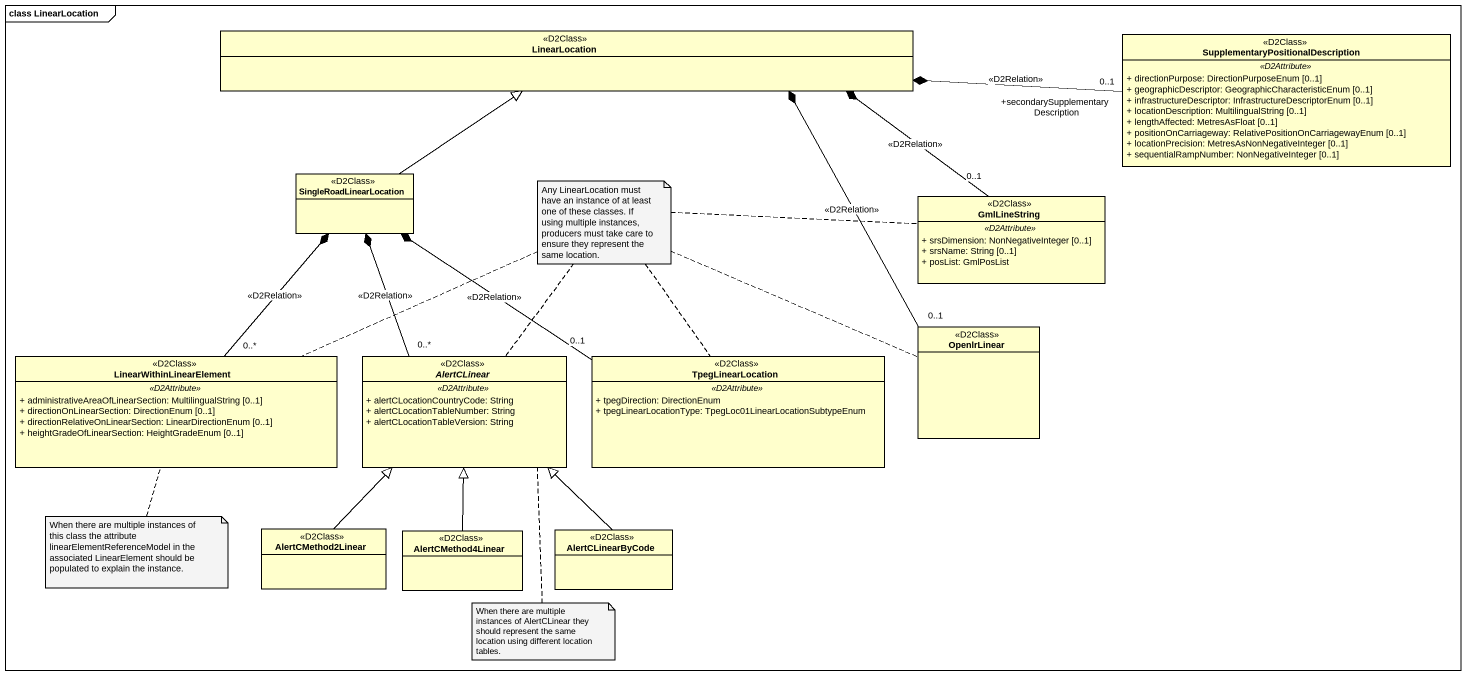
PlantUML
@startuml
mainframe class LinearLocation
hide circle
hide empty members
skinparam classAttributeIconSize 0
class LinearLocation <<D2Class>>
class "SupplementaryPositionalDescription" as SupplementaryPositionalDescr <<D2Class>> {
  .. <<D2Attribute>> ..
  + directionPurpose: DirectionPurposeEnum [0..1]
  + geographicDescriptor: GeographicCharacteristicEnum [0..1]
  + infrastructureDescriptor: InfrastructureDescriptorEnum [0..1]
  + locationDescription: MultilingualString [0..1]
  + lengthAffected: MetresAsFloat [0..1]
  + positionOnCarriageway: RelativePositionOnCarriagewayEnum [0..1]
  + locationPrecision: MetresAsNonNegativeInteger [0..1]
  + sequentialRampNumber: NonNegativeInteger [0..1]
}
class SingleRoadLinearLocation <<D2Class>>
class GmlLineString <<D2Class>> {
  .. <<D2Attribute>> ..
  + srsDimension: NonNegativeInteger [0..1]
  + srsName: String [0..1]
  + posList: GmlPosList
}
class OpenlrLinear <<D2Class>>
class LinearWithinLinearElement <<D2Class>> {
  .. <<D2Attribute>> ..
  + administrativeAreaOfLinearSection: MultilingualString [0..1]
  + directionOnLinearSection: DirectionEnum [0..1]
  + directionRelativeOnLinearSection: LinearDirectionEnum [0..1]
  + heightGradeOfLinearSection: HeightGradeEnum [0..1]
}
abstract class AlertCLinear <<D2Class>> {
  .. <<D2Attribute>> ..
  + alertCLocationCountryCode: String
  + alertCLocationTableNumber: String
  + alertCLocationTableVersion: String
}
class TpegLinearLocation <<D2Class>> {
  .. <<D2Attribute>> ..
  + tpegDirection: DirectionEnum
  + tpegLinearLocationType: TpegLoc01LinearLocationSubtypeEnum
}
class AlertCMethod2Linear <<D2Class>>
class AlertCMethod4Linear <<D2Class>>
class AlertCLinearByCode <<D2Class>>
SupplementaryPositionalDescr "+secondarySupplementaryDescription\n0..1" -left-* LinearLocation : <<D2Relation>>
SingleRoadLinearLocation -up-|> LinearLocation
GmlLineString "0..1" -left-* LinearLocation : <<D2Relation>>
OpenlrLinear "0..1" -up-* LinearLocation : <<D2Relation>>
LinearWithinLinearElement "0..*" -up-* SingleRoadLinearLocation : <<D2Relation>>
AlertCLinear "0..*" -up-* SingleRoadLinearLocation : <<D2Relation>>
TpegLinearLocation "0..1" -left-* SingleRoadLinearLocation : <<D2Relation>>
AlertCMethod2Linear -up-|> AlertCLinear
AlertCMethod4Linear -up-|> AlertCLinear
AlertCLinearByCode -up-|> AlertCLinear
note as N1
  Any LinearLocation must have an instance of at least one of these classes. If using multiple instances, producers must take care to ensure they represent the same location.
end note
N1 .. LinearWithinLinearElement
N1 .. GmlLineString
N1 .. TpegLinearLocation
N1 .. OpenlrLinear
N1 .. AlertCLinear
note bottom of LinearWithinLinearElement : When there are multiple instances of this class the attribute linearElementReferenceModel in the associated LinearElement should be populated to explain the instance.
note bottom of AlertCLinear : When there are multiple instances of AlertCLinear they should represent the same location using different location tables.
@enduml
